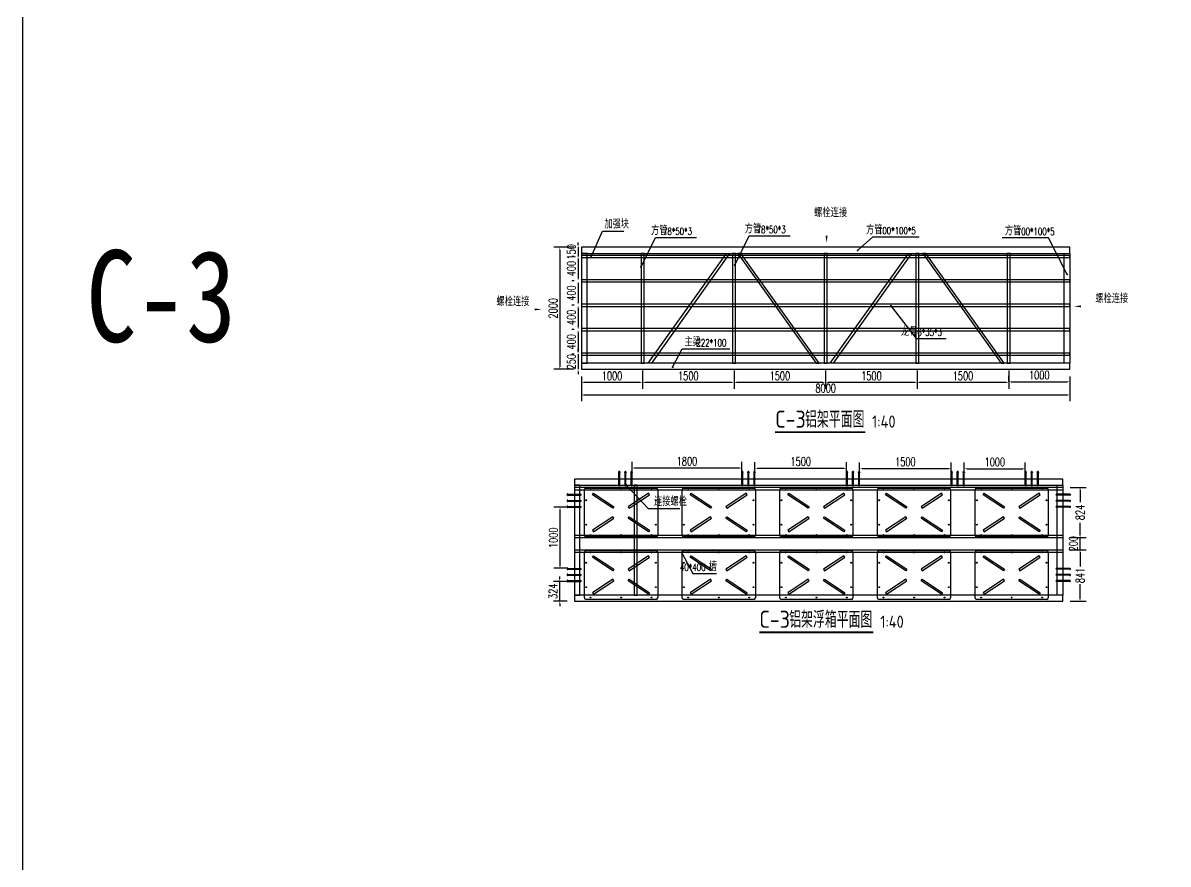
# Model space of a CAD drawing. Extents: x -89702 to 926017, y -610001 to -56924.
# Drawn here: x -18540 to 222, y -595506 to -581721 of the extents above; entities that cross this region are included whole.
import ezdxf

# ---------------------------------------------------------------- set-up
doc = ezdxf.new("R2010")
doc.units = 0
doc.header["$LTSCALE"] = 10
doc.header["$MEASUREMENT"] = 0
for name, color, linetype in [('BJ02', 2, 'Continuous'), ('DIM_LEAD', 3, 'Continuous'), ('DIM_SYMB', 3, 'Continuous'), ('PUB_TEXT', 7, 'Continuous'), ('W-FLOAT_BOWL浮筒', 253, 'Continuous'), ('W-STEEL_FRAME钢架', 3, 'Continuous'), ('W-STEEL_KEEL钢龙骨', 5, 'Continuous'), ('浮箱U槽', 5, 'Continuous'), ('螺栓孔位', 2, 'Continuous'), ('铝合金', 7, 'Continuous')]:
    doc.layers.add(name, color=color, linetype=linetype)
doc.styles.add('_TCH_DIM', font='SIMPLEX', dxfattribs={"bigfont": 'GBCBIG'})
doc.styles.get("Standard").update_dxf_attribs({"font": 'gbenor.shx', "bigfont": 'gbcbig.shx'})
doc.styles.add('STANDARD_T3', font='simplex.shx', dxfattribs={"width": 0.7, "bigfont": 'gbcbig.shx'})
doc.styles.add('黑体', font='simhei.ttf', dxfattribs={"width": 0.8})
doc.dimstyles.new('W&&40', dxfattribs={"dimtxt": 140, "dimasz": 40, "dimexe": 100, "dimexo": 120, "dimgap": 40, "dimtad": 1, "dimdec": 0, "dimzin": 0, "dimdsep": 46, "dimtxsty": 'STANDARD_T3', "dimcen": 0.09, "dimclrd": 1, "dimclre": 1, "dimclrt": 7, "dimazin": 2, "dimtfac": 1, "dimtdec": 0, "dimtix": 1, "dimtmove": 2, "dimatfit": 3, "dimfxl": 0, "dimtolj": 1, "dimtzin": 0, "dimarcsym": 0})

# ---------------------------------------------------------------- blocks, each defined once
blk = doc.blocks.new('C-3')
at = {"layer": 'W-STEEL_FRAME钢架', "color": 1}
for points in [[(581866, 31359), (581866, 31409), (580069, 31409), (580069, 31359)], [(581869, 31259), (581869, 31309), (580069, 30026), (580069, 29976)], [(581866, 29859), (581866, 29909), (580069, 29909), (580069, 29859)], [(581869, 28509), (581869, 28459), (580069, 29741), (580069, 29791)], [(581866, 28359), (581866, 28409), (580069, 28409), (580069, 28359)], [(580069, 26996), (580069, 26946), (581869, 28227), (581869, 28277)], [(581866, 26859), (581866, 26909), (580069, 26909), (580069, 26859)], [(580069, 26759), (580069, 26809), (581869, 25528), (581869, 25478)], [(581869, 25359), (581869, 25409), (580069, 25409), (580069, 25359)]]:
    blk.add_lwpolyline(points, close=True, dxfattribs=at)
at = {"layer": 'W-STEEL_KEEL钢龙骨', "color": 4}
for points in [[(580137, 24384), (580137, 32384), (580102, 32384), (580102, 24384)], [(580537, 24384), (580537, 32384), (580502, 32384), (580502, 24384)], [(580937, 24384), (580937, 32384), (580902, 32384), (580902, 24384)], [(581337, 24384), (581337, 32384), (581302, 32384), (581302, 24384)], [(581737, 24384), (581737, 32384), (581702, 32384), (581702, 24384)]]:
    blk.add_lwpolyline(points, close=True, dxfattribs=at)
at = {"layer": '铝合金', "color": 2}
for points in [[(580069, 24384), (580069, 32384), (579969, 32384), (579969, 24384)], [(581869, 32384), (581869, 32294), (580069, 32294), (580069, 32384)], [(581869, 24384), (581869, 24474), (580069, 24474), (580069, 24384)]]:
    blk.add_lwpolyline(points, close=True, dxfattribs=at)
at = {"layer": '铝合金', "color": 3}
blk.add_lwpolyline([(581869, 24384), (581969, 24384), (581969, 32384), (581869, 32384), (581869, 24388)], dxfattribs=at)
blk = doc.blocks.new('$matou$00000145')
at = {"layer": 'W-FLOAT_BOWL浮筒'}
for p, q in [((-575, 400), (575, 400)), ((-600, -375), (-600, 375)), ((600, 375), (600, -375)), ((575, -400), (-575, -400))]:
    blk.add_line(p, q, dxfattribs=at)
at = {"layer": 'W-FLOAT_BOWL浮筒', "color": 3}
for p, q in [((-500, 377), (-500, 363)), ((0, 377), (0, 363)), ((500, 377), (500, 363)), ((-577, 200), (-563, 200)), ((-570, 207), (-570, 193)), ((-507, 370), (-493, 370)), ((-7, 370), (7, 370)), ((493, 370), (507, 370)), ((563, 200), (577, 200)), ((570, 207), (570, 193)), ((-577, -200), (-563, -200)), ((-570, -193), (-570, -207)), ((-507, -370), (-493, -370)), ((-500, -377), (-500, -363)), ((-7, -370), (7, -370)), ((0, -377), (0, -363)), ((493, -370), (507, -370)), ((500, -377), (500, -363)), ((563, -200), (577, -200)), ((570, -193), (570, -207))]:
    blk.add_line(p, q, dxfattribs=at)
at = {"layer": 'W-FLOAT_BOWL浮筒', "ltscale": 100}
for points in [[(-450, 316), (-117, 95), (-133, 70), (-467, 291)], [(450, 316), (117, 95), (133, 70), (467, 291)], [(-450, -316), (-117, -95), (-133, -70), (-467, -291)], [(450, -316), (117, -95), (133, -70), (467, -291)]]:
    blk.add_lwpolyline(points, close=True, dxfattribs=at)
at = {"layer": 'W-FLOAT_BOWL浮筒'}
for centre in [(-500, 370), (0, 370), (500, 370), (-570, 200), (570, 200), (-570, -200), (-500, -370), (0, -370), (500, -370), (570, -200)]:
    blk.add_circle(centre, 7, dxfattribs=at)
for centre, start, end in [((-575, 375), 90, 180), ((575, 375), 0, 90), ((-575, -375), 180, 270), ((575, -375), 270, 0)]:
    blk.add_arc(centre, 25, start, end, dxfattribs=at)
blk = doc.blocks.new('*U111')
at = {"layer": 'W-FLOAT_BOWL浮筒', "rotation": 270}
blk.add_blockref('$matou$00000145', (0, 0), dxfattribs=at)
blk = doc.blocks.new('*U112')
at = {"layer": 'W-FLOAT_BOWL浮筒', "color": 0, "linetype": 'ByBlock', "lineweight": -2, "transparency": 16777216}
for p in [(0, 6400), (1024, 6400), (0, 4800), (1024, 4800), (0, 3200), (1024, 3200), (0, 1600), (1024, 1600), (0, 0), (1024, 0)]:
    blk.add_blockref('*U111', p, dxfattribs=at)
blk = doc.blocks.new('*D226')
at = {"layer": 'Defpoints', "color": 0, "transparency": 16777216}
for p in [(-3888, -587295), (-2388, -587295), (-3888, -587616)]:
    blk.add_point(p, dxfattribs=at)
at = {"layer": '浮箱U槽', "color": 1, "lineweight": -2, "transparency": 16777216}
for p, q in [((-3888, -587415), (-3888, -587716)), ((-2388, -587415), (-2388, -587716)), ((-2428, -587616), (-3848, -587616))]:
    blk.add_line(p, q, dxfattribs=at)
at = {"layer": '浮箱U槽', "color": 1, "transparency": 16777216}
for points in [[(-3848, -587609), (-3848, -587623), (-3888, -587616)], [(-2428, -587609), (-2428, -587623), (-2388, -587616)]]:
    blk.add_solid(points, dxfattribs=at)
at = {"layer": '浮箱U槽', "color": 7, "transparency": 16777216, "insert": (-3138, -587506), "char_height": 140, "attachment_point": 5, "style": 'STANDARD_T3'}
blk.add_mtext('\\A1;1500', dxfattribs=at)
blk = doc.blocks.new('*D227')
at = {"layer": 'Defpoints', "color": 0, "transparency": 16777216}
for p in [(-5388, -587298), (-3888, -587295), (-5388, -587616)]:
    blk.add_point(p, dxfattribs=at)
at = {"layer": '浮箱U槽', "color": 1, "lineweight": -2, "transparency": 16777216}
for p, q in [((-5388, -587418), (-5388, -587716)), ((-3888, -587415), (-3888, -587716)), ((-3928, -587616), (-5348, -587616))]:
    blk.add_line(p, q, dxfattribs=at)
at = {"layer": '浮箱U槽', "color": 1, "transparency": 16777216}
for points in [[(-5348, -587609), (-5348, -587623), (-5388, -587616)], [(-3928, -587609), (-3928, -587623), (-3888, -587616)]]:
    blk.add_solid(points, dxfattribs=at)
at = {"layer": '浮箱U槽', "color": 7, "transparency": 16777216, "insert": (-4638, -587506), "char_height": 140, "attachment_point": 5, "style": 'STANDARD_T3'}
blk.add_mtext('\\A1;1500', dxfattribs=at)
blk = doc.blocks.new('*D228')
at = {"layer": 'Defpoints', "color": 0, "transparency": 16777216}
for p in [(-6888, -587295), (-5388, -587298), (-6888, -587616)]:
    blk.add_point(p, dxfattribs=at)
at = {"layer": '浮箱U槽', "color": 1, "lineweight": -2, "transparency": 16777216}
for p, q in [((-6888, -587415), (-6888, -587716)), ((-5388, -587418), (-5388, -587716)), ((-5428, -587616), (-6848, -587616))]:
    blk.add_line(p, q, dxfattribs=at)
at = {"layer": '浮箱U槽', "color": 1, "transparency": 16777216}
for points in [[(-6848, -587609), (-6848, -587623), (-6888, -587616)], [(-5428, -587609), (-5428, -587623), (-5388, -587616)]]:
    blk.add_solid(points, dxfattribs=at)
at = {"layer": '浮箱U槽', "color": 7, "transparency": 16777216, "insert": (-6138, -587506), "char_height": 140, "attachment_point": 5, "style": 'STANDARD_T3'}
blk.add_mtext('\\A1;1500', dxfattribs=at)
blk = doc.blocks.new('*D229')
at = {"layer": 'Defpoints', "color": 0, "transparency": 16777216}
for p in [(-8388, -587298), (-6888, -587295), (-8388, -587616)]:
    blk.add_point(p, dxfattribs=at)
at = {"layer": '浮箱U槽', "color": 1, "lineweight": -2, "transparency": 16777216}
for p, q in [((-8388, -587418), (-8388, -587716)), ((-6888, -587415), (-6888, -587716)), ((-6928, -587616), (-8348, -587616))]:
    blk.add_line(p, q, dxfattribs=at)
at = {"layer": '浮箱U槽', "color": 1, "transparency": 16777216}
for points in [[(-8348, -587609), (-8348, -587623), (-8388, -587616)], [(-6928, -587609), (-6928, -587623), (-6888, -587616)]]:
    blk.add_solid(points, dxfattribs=at)
at = {"layer": '浮箱U槽', "color": 7, "transparency": 16777216, "insert": (-7638, -587506), "char_height": 140, "attachment_point": 5, "style": 'STANDARD_T3'}
blk.add_mtext('\\A1;1500', dxfattribs=at)
blk = doc.blocks.new('*D230')
at = {"layer": 'Defpoints', "color": 0, "transparency": 16777216}
for p in [(-9388, -587398), (-8388, -587298), (-9388, -587616)]:
    blk.add_point(p, dxfattribs=at)
at = {"layer": '浮箱U槽', "color": 1, "lineweight": -2, "transparency": 16777216}
for p, q in [((-8388, -587418), (-8388, -587716)), ((-9388, -587518), (-9388, -587716)), ((-8428, -587616), (-9348, -587616))]:
    blk.add_line(p, q, dxfattribs=at)
at = {"layer": '浮箱U槽', "color": 1, "transparency": 16777216}
for points in [[(-9348, -587609), (-9348, -587623), (-9388, -587616)], [(-8428, -587609), (-8428, -587623), (-8388, -587616)]]:
    blk.add_solid(points, dxfattribs=at)
at = {"layer": '浮箱U槽', "color": 7, "transparency": 16777216, "insert": (-8888, -587506), "char_height": 140, "attachment_point": 5, "style": 'STANDARD_T3'}
blk.add_mtext('\\A1;1000', dxfattribs=at)
blk = doc.blocks.new('*D263')
at = {"layer": 'Defpoints', "color": 0, "transparency": 16777216}
for p in [(-1388, -587398), (-1388, -587602), (-2388, -587716)]:
    blk.add_point(p, dxfattribs=at)
at = {"layer": '浮箱U槽', "color": 1, "lineweight": -2, "transparency": 16777216}
for p, q in [((-2388, -587596), (-2388, -587502)), ((-2348, -587602), (-1428, -587602)), ((-1388, -587518), (-1388, -587702))]:
    blk.add_line(p, q, dxfattribs=at)
at = {"layer": '浮箱U槽', "color": 1, "transparency": 16777216}
for points in [[(-2348, -587595), (-2348, -587608), (-2388, -587602)], [(-1428, -587595), (-1428, -587608), (-1388, -587602)]]:
    blk.add_solid(points, dxfattribs=at)
at = {"layer": '浮箱U槽', "color": 7, "transparency": 16777216, "insert": (-1888, -587492), "char_height": 140, "attachment_point": 5, "style": 'STANDARD_T3'}
blk.add_mtext('\\A1;1000', dxfattribs=at)
blk = doc.blocks.new('*D264')
at = {"layer": 'Defpoints', "color": 0, "transparency": 16777216}
for p in [(-9388, -587398), (-1388, -587398), (-1388, -587818)]:
    blk.add_point(p, dxfattribs=at)
at = {"layer": '浮箱U槽', "color": 1, "lineweight": -2, "transparency": 16777216}
for p, q in [((-9388, -587518), (-9388, -587918)), ((-1388, -587518), (-1388, -587918)), ((-9348, -587818), (-1428, -587818))]:
    blk.add_line(p, q, dxfattribs=at)
at = {"layer": '浮箱U槽', "color": 1, "transparency": 16777216}
for points in [[(-9348, -587812), (-9348, -587825), (-9388, -587818)], [(-1428, -587812), (-1428, -587825), (-1388, -587818)]]:
    blk.add_solid(points, dxfattribs=at)
at = {"layer": '浮箱U槽', "color": 7, "transparency": 16777216, "insert": (-5388, -587708), "char_height": 140, "attachment_point": 5, "style": 'STANDARD_T3'}
blk.add_mtext('\\A1;8000', dxfattribs=at)
blk = doc.blocks.new('*D297')
at = {"layer": 'Defpoints', "color": 0, "transparency": 16777216}
for p in [(-9445, -585548), (-9388, -585398), (-9388, -585548)]:
    blk.add_point(p, dxfattribs=at)
at = {"layer": '浮箱U槽', "color": 1, "lineweight": -2, "transparency": 16777216}
for p, q in [((-9445, -585358), (-9445, -585318)), ((-9508, -585398), (-9545, -585398)), ((-9508, -585548), (-9545, -585548)), ((-9445, -585398), (-9445, -585548)), ((-9445, -585588), (-9445, -585628))]:
    blk.add_line(p, q, dxfattribs=at)
at = {"layer": '浮箱U槽', "color": 1, "transparency": 16777216}
for points in [[(-9451, -585358), (-9438, -585358), (-9445, -585398)], [(-9451, -585588), (-9438, -585588), (-9445, -585548)]]:
    blk.add_solid(points, dxfattribs=at)
at = {"layer": '浮箱U槽', "color": 7, "transparency": 16777216, "insert": (-9555, -585473), "char_height": 140, "attachment_point": 5, "rotation": 90, "style": 'STANDARD_T3'}
blk.add_mtext('\\A1;150', dxfattribs=at)
blk = doc.blocks.new('*D298')
at = {"layer": 'Defpoints', "color": 0, "transparency": 16777216}
for p in [(-9388, -585548), (-9445, -585948), (-9388, -585948)]:
    blk.add_point(p, dxfattribs=at)
at = {"layer": '浮箱U槽', "color": 1, "lineweight": -2, "transparency": 16777216}
for p, q in [((-9508, -585548), (-9545, -585548)), ((-9445, -585588), (-9445, -585908)), ((-9508, -585948), (-9545, -585948))]:
    blk.add_line(p, q, dxfattribs=at)
at = {"layer": '浮箱U槽', "color": 1, "transparency": 16777216}
for points in [[(-9451, -585588), (-9438, -585588), (-9445, -585548)], [(-9451, -585908), (-9438, -585908), (-9445, -585948)]]:
    blk.add_solid(points, dxfattribs=at)
at = {"layer": '浮箱U槽', "color": 7, "transparency": 16777216, "insert": (-9555, -585748), "char_height": 140, "attachment_point": 5, "rotation": 90, "style": 'STANDARD_T3'}
blk.add_mtext('\\A1;400', dxfattribs=at)
blk = doc.blocks.new('*D299')
at = {"layer": 'Defpoints', "color": 0, "transparency": 16777216}
for p in [(-9388, -585948), (-9445, -586348), (-9388, -586348)]:
    blk.add_point(p, dxfattribs=at)
at = {"layer": '浮箱U槽', "color": 1, "lineweight": -2, "transparency": 16777216}
for p, q in [((-9508, -585948), (-9545, -585948)), ((-9445, -585988), (-9445, -586308)), ((-9508, -586348), (-9545, -586348))]:
    blk.add_line(p, q, dxfattribs=at)
at = {"layer": '浮箱U槽', "color": 1, "transparency": 16777216}
for points in [[(-9451, -585988), (-9438, -585988), (-9445, -585948)], [(-9451, -586308), (-9438, -586308), (-9445, -586348)]]:
    blk.add_solid(points, dxfattribs=at)
at = {"layer": '浮箱U槽', "color": 7, "transparency": 16777216, "insert": (-9555, -586148), "char_height": 140, "attachment_point": 5, "rotation": 90, "style": 'STANDARD_T3'}
blk.add_mtext('\\A1;400', dxfattribs=at)
blk = doc.blocks.new('*D300')
at = {"layer": 'Defpoints', "color": 0, "transparency": 16777216}
for p in [(-9388, -586348), (-9445, -586748), (-9388, -586748)]:
    blk.add_point(p, dxfattribs=at)
at = {"layer": '浮箱U槽', "color": 1, "lineweight": -2, "transparency": 16777216}
for p, q in [((-9508, -586348), (-9545, -586348)), ((-9445, -586388), (-9445, -586708)), ((-9508, -586748), (-9545, -586748))]:
    blk.add_line(p, q, dxfattribs=at)
at = {"layer": '浮箱U槽', "color": 1, "transparency": 16777216}
for points in [[(-9451, -586388), (-9438, -586388), (-9445, -586348)], [(-9451, -586708), (-9438, -586708), (-9445, -586748)]]:
    blk.add_solid(points, dxfattribs=at)
at = {"layer": '浮箱U槽', "color": 7, "transparency": 16777216, "insert": (-9555, -586548), "char_height": 140, "attachment_point": 5, "rotation": 90, "style": 'STANDARD_T3'}
blk.add_mtext('\\A1;400', dxfattribs=at)
blk = doc.blocks.new('*D301')
at = {"layer": 'Defpoints', "color": 0, "transparency": 16777216}
for p in [(-9388, -586748), (-9445, -587148), (-9388, -587148)]:
    blk.add_point(p, dxfattribs=at)
at = {"layer": '浮箱U槽', "color": 1, "lineweight": -2, "transparency": 16777216}
for p, q in [((-9508, -586748), (-9545, -586748)), ((-9445, -586788), (-9445, -587108)), ((-9508, -587148), (-9545, -587148))]:
    blk.add_line(p, q, dxfattribs=at)
at = {"layer": '浮箱U槽', "color": 1, "transparency": 16777216}
for points in [[(-9451, -586788), (-9438, -586788), (-9445, -586748)], [(-9451, -587108), (-9438, -587108), (-9445, -587148)]]:
    blk.add_solid(points, dxfattribs=at)
at = {"layer": '浮箱U槽', "color": 7, "transparency": 16777216, "insert": (-9555, -586948), "char_height": 140, "attachment_point": 5, "rotation": 90, "style": 'STANDARD_T3'}
blk.add_mtext('\\A1;400', dxfattribs=at)
blk = doc.blocks.new('*D302')
at = {"layer": 'Defpoints', "color": 0, "transparency": 16777216}
for p in [(-9388, -587148), (-9445, -587398), (-9388, -587398)]:
    blk.add_point(p, dxfattribs=at)
at = {"layer": '浮箱U槽', "color": 1, "lineweight": -2, "transparency": 16777216}
for p, q in [((-9445, -587108), (-9445, -587068)), ((-9508, -587148), (-9545, -587148)), ((-9445, -587148), (-9445, -587398)), ((-9508, -587398), (-9545, -587398)), ((-9445, -587438), (-9445, -587478))]:
    blk.add_line(p, q, dxfattribs=at)
at = {"layer": '浮箱U槽', "color": 1, "transparency": 16777216}
for points in [[(-9451, -587108), (-9438, -587108), (-9445, -587148)], [(-9451, -587438), (-9438, -587438), (-9445, -587398)]]:
    blk.add_solid(points, dxfattribs=at)
at = {"layer": '浮箱U槽', "color": 7, "transparency": 16777216, "insert": (-9555, -587273), "char_height": 140, "attachment_point": 5, "rotation": 90, "style": 'STANDARD_T3'}
blk.add_mtext('\\A1;250', dxfattribs=at)
blk = doc.blocks.new('*D303')
at = {"layer": 'Defpoints', "color": 0, "transparency": 16777216}
for p in [(-9388, -585398), (-9744, -587398), (-9388, -587398)]:
    blk.add_point(p, dxfattribs=at)
at = {"layer": '浮箱U槽', "color": 1, "lineweight": -2, "transparency": 16777216}
for p, q in [((-9508, -585398), (-9844, -585398)), ((-9744, -585438), (-9744, -587358)), ((-9508, -587398), (-9844, -587398))]:
    blk.add_line(p, q, dxfattribs=at)
at = {"layer": '浮箱U槽', "color": 1, "transparency": 16777216}
for points in [[(-9751, -585438), (-9738, -585438), (-9744, -585398)], [(-9751, -587358), (-9738, -587358), (-9744, -587398)]]:
    blk.add_solid(points, dxfattribs=at)
at = {"layer": '浮箱U槽', "color": 7, "transparency": 16777216, "insert": (-9854, -586398), "char_height": 140, "attachment_point": 5, "rotation": 90, "style": 'STANDARD_T3'}
blk.add_mtext('\\A1;2000', dxfattribs=at)
blk = doc.blocks.new('1')
at = {"lineweight": -3}
for p, q in [((-1521938, 1214338), (-1521935, 1214338)), ((-1521938, 1214336), (-1521931, 1214336)), ((-1521938, 1214336), (-1521914, 1214336)), ((-1521936, 1214341), (-1521936, 1214346)), ((-1521936, 1214346), (-1521916, 1214346)), ((-1521935, 1214341), (-1521936, 1214341)), ((-1521934, 1214347), (-1521932, 1214347)), ((-1521933, 1214352), (-1521931, 1214355)), ((-1521933, 1214136), (-1521933, 1214352)), ((-1521919, 1214352), (-1521933, 1214352)), ((-1521932, 1214347), (-1521919, 1214347)), ((-1521932, 1214346), (-1521932, 1214341)), ((-1521921, 1214355), (-1521931, 1214355)), ((-1521919, 1214352), (-1521921, 1214355)), ((-1521919, 1214347), (-1521921, 1214347)), ((-1521921, 1214346), (-1521921, 1214341)), ((-1521919, 1214136), (-1521919, 1214352)), ((-1521917, 1214341), (-1521916, 1214341)), ((-1521914, 1214338), (-1521917, 1214338)), ((-1521916, 1214341), (-1521916, 1214346)), ((-1521938, 1214136), (-1521931, 1214136)), ((-1521938, 1214136), (-1521914, 1214136)), ((-1521938, 1214134), (-1521935, 1214134)), ((-1521935, 1214131), (-1521936, 1214131)), ((-1521936, 1214131), (-1521936, 1214126)), ((-1521936, 1214126), (-1521916, 1214126)), ((-1521934, 1214125), (-1521932, 1214125)), ((-1521932, 1214126), (-1521932, 1214131)), ((-1521932, 1214125), (-1521919, 1214125)), ((-1521921, 1214126), (-1521921, 1214131)), ((-1521919, 1214125), (-1521921, 1214125)), ((-1521914, 1214134), (-1521917, 1214134)), ((-1521917, 1214131), (-1521916, 1214131)), ((-1521916, 1214131), (-1521916, 1214126))]:
    blk.add_line(p, q, dxfattribs=at)
at = {"color": 1}
for p, q in [((-1521936, 1214346), (-1521934, 1214347)), ((-1521919, 1214347), (-1521916, 1214346))]:
    blk.add_line(p, q, dxfattribs=at)
at = {"color": 6, "lineweight": -3}
for p, q in [((-1521931, 1214136), (-1521931, 1214355)), ((-1521921, 1214136), (-1521921, 1214355))]:
    blk.add_line(p, q, dxfattribs=at)
at = {"lineweight": -3}
for points in [[(-1521933, 1214336), (-1521938, 1214336), (-1521938, 1214338), (-1521914, 1214338), (-1521914, 1214336), (-1521919, 1214336)], [(-1521935, 1214338), (-1521935, 1214341), (-1521917, 1214341), (-1521917, 1214338)], [(-1521933, 1214136), (-1521938, 1214136), (-1521938, 1214134), (-1521914, 1214134), (-1521914, 1214136), (-1521919, 1214136)], [(-1521935, 1214134), (-1521935, 1214131), (-1521917, 1214131), (-1521917, 1214134)]]:
    blk.add_lwpolyline(points, dxfattribs=at)
for centre, radius, start, end in [((-1521934, 1214129), 3.22, 223.6028, 316.3972), ((-1521926, 1214140), 14.7, 248.7607, 291.2393), ((-1521919, 1214129), 3.22, 223.6028, 316.3972)]:
    blk.add_arc(centre, radius, start, end, dxfattribs=at)
blk = doc.blocks.new('螺栓孔位')
at = {"layer": '螺栓孔位', "color": 1, "rotation": 270}
for p in [(-1214244, -1521833), (-1214244, -1521933), (-1214244, -1522033)]:
    blk.add_blockref('1', p, dxfattribs=at)
blk = doc.blocks.new('*D311')
at = {"layer": 'Defpoints', "color": 0, "transparency": 16777216}
for p in [(-9740, -589659), (-9506, -589659), (-9506, -590659)]:
    blk.add_point(p, dxfattribs=at)
at = {"layer": '浮箱U槽', "color": 1, "lineweight": -2, "transparency": 16777216}
for p, q in [((-9626, -589659), (-9840, -589659)), ((-9740, -590619), (-9740, -589699)), ((-9626, -590659), (-9840, -590659))]:
    blk.add_line(p, q, dxfattribs=at)
at = {"layer": '浮箱U槽', "color": 1, "transparency": 16777216}
for points in [[(-9747, -589699), (-9733, -589699), (-9740, -589659)], [(-9747, -590619), (-9733, -590619), (-9740, -590659)]]:
    blk.add_solid(points, dxfattribs=at)
at = {"layer": '浮箱U槽', "color": 7, "transparency": 16777216, "insert": (-9850, -590159), "char_height": 140, "attachment_point": 5, "rotation": 90, "style": 'STANDARD_T3'}
blk.add_mtext('\\A1;1000', dxfattribs=at)
blk = doc.blocks.new('*D312')
at = {"layer": 'Defpoints', "color": 0, "transparency": 16777216}
for p in [(-1503, -590356), (-1503, -591197), (-1220, -591197)]:
    blk.add_point(p, dxfattribs=at)
at = {"layer": '浮箱U槽', "color": 1, "lineweight": -2, "transparency": 16777216}
for p, q in [((-1383, -590356), (-1120, -590356)), ((-1220, -590396), (-1220, -590631)), ((-1220, -591157), (-1220, -590921)), ((-1383, -591197), (-1120, -591197))]:
    blk.add_line(p, q, dxfattribs=at)
at = {"layer": '浮箱U槽', "color": 1, "transparency": 16777216}
for points in [[(-1227, -590396), (-1214, -590396), (-1220, -590356)], [(-1227, -591157), (-1214, -591157), (-1220, -591197)]]:
    blk.add_solid(points, dxfattribs=at)
at = {"layer": '浮箱U槽', "color": 7, "transparency": 16777216, "insert": (-1220, -590776), "char_height": 140, "attachment_point": 5, "rotation": 90, "style": 'STANDARD_T3'}
blk.add_mtext('\\A1;841', dxfattribs=at)
blk = doc.blocks.new('*D313')
at = {"layer": 'Defpoints', "color": 0, "transparency": 16777216}
for p in [(-1503, -590156), (-1220, -590156), (-1503, -590356)]:
    blk.add_point(p, dxfattribs=at)
at = {"layer": '浮箱U槽', "color": 1, "lineweight": -2, "transparency": 16777216}
for p, q in [((-1220, -590116), (-1220, -590076)), ((-1383, -590156), (-1120, -590156)), ((-1220, -590356), (-1220, -590156)), ((-1383, -590356), (-1120, -590356)), ((-1220, -590396), (-1220, -590436))]:
    blk.add_line(p, q, dxfattribs=at)
at = {"layer": '浮箱U槽', "color": 1, "transparency": 16777216}
for points in [[(-1227, -590116), (-1214, -590116), (-1220, -590156)], [(-1227, -590396), (-1214, -590396), (-1220, -590356)]]:
    blk.add_solid(points, dxfattribs=at)
at = {"layer": '浮箱U槽', "color": 7, "transparency": 16777216, "insert": (-1330, -590256), "char_height": 140, "attachment_point": 5, "rotation": 90, "style": 'STANDARD_T3'}
blk.add_mtext('\\A1;200', dxfattribs=at)
blk = doc.blocks.new('*D314')
at = {"layer": 'Defpoints', "color": 0, "transparency": 16777216}
for p in [(-1503, -589332), (-1220, -589332), (-1503, -590156)]:
    blk.add_point(p, dxfattribs=at)
at = {"layer": '浮箱U槽', "color": 1, "lineweight": -2, "transparency": 16777216}
for p, q in [((-1383, -589332), (-1120, -589332)), ((-1220, -589372), (-1220, -589576)), ((-1220, -590116), (-1220, -589912)), ((-1383, -590156), (-1120, -590156))]:
    blk.add_line(p, q, dxfattribs=at)
at = {"layer": '浮箱U槽', "color": 1, "transparency": 16777216}
for points in [[(-1227, -589372), (-1214, -589372), (-1220, -589332)], [(-1227, -590116), (-1214, -590116), (-1220, -590156)]]:
    blk.add_solid(points, dxfattribs=at)
at = {"layer": '浮箱U槽', "color": 7, "transparency": 16777216, "insert": (-1220, -589744), "char_height": 140, "attachment_point": 5, "rotation": 90, "style": 'STANDARD_T3'}
blk.add_mtext('\\A1;824', dxfattribs=at)
blk = doc.blocks.new('*D315')
at = {"layer": 'Defpoints', "color": 0, "transparency": 16777216}
for p in [(-9745, -590873), (-9503, -590873), (-9503, -591197)]:
    blk.add_point(p, dxfattribs=at)
at = {"layer": '浮箱U槽', "color": 1, "lineweight": -2, "transparency": 16777216}
for p, q in [((-9745, -590833), (-9745, -590793)), ((-9623, -590873), (-9845, -590873)), ((-9745, -591197), (-9745, -590873)), ((-9623, -591197), (-9845, -591197)), ((-9745, -591237), (-9745, -591277))]:
    blk.add_line(p, q, dxfattribs=at)
at = {"layer": '浮箱U槽', "color": 1, "transparency": 16777216}
for points in [[(-9751, -590833), (-9738, -590833), (-9745, -590873)], [(-9751, -591237), (-9738, -591237), (-9745, -591197)]]:
    blk.add_solid(points, dxfattribs=at)
at = {"layer": '浮箱U槽', "color": 7, "transparency": 16777216, "insert": (-9855, -591035), "char_height": 140, "attachment_point": 5, "rotation": 90, "style": 'STANDARD_T3'}
blk.add_mtext('\\A1;324', dxfattribs=at)
blk = doc.blocks.new('*D322')
at = {"layer": 'Defpoints', "color": 0, "transparency": 16777216}
for p in [(-6760, -589015), (-8560, -589189), (-6760, -589189)]:
    blk.add_point(p, dxfattribs=at)
at = {"layer": '螺栓孔位', "color": 1, "lineweight": -2, "transparency": 16777216}
for p, q in [((-8560, -589069), (-8560, -588915)), ((-6760, -589069), (-6760, -588915)), ((-8520, -589015), (-6800, -589015))]:
    blk.add_line(p, q, dxfattribs=at)
at = {"layer": '螺栓孔位', "color": 1, "transparency": 16777216}
for points in [[(-8520, -589009), (-8520, -589022), (-8560, -589015)], [(-6800, -589009), (-6800, -589022), (-6760, -589015)]]:
    blk.add_solid(points, dxfattribs=at)
at = {"layer": '螺栓孔位', "color": 7, "transparency": 16777216, "insert": (-7660, -588905), "char_height": 140, "attachment_point": 5, "style": 'STANDARD_T3'}
blk.add_mtext('\\A1;1800', dxfattribs=at)
blk = doc.blocks.new('*D323')
at = {"layer": 'Defpoints', "color": 0, "transparency": 16777216}
for p in [(-5046, -589018), (-6546, -589189), (-5046, -589189)]:
    blk.add_point(p, dxfattribs=at)
at = {"layer": '螺栓孔位', "color": 1, "lineweight": -2, "transparency": 16777216}
for p, q in [((-6546, -589069), (-6546, -588918)), ((-5046, -589069), (-5046, -588918)), ((-6506, -589018), (-5086, -589018))]:
    blk.add_line(p, q, dxfattribs=at)
at = {"layer": '螺栓孔位', "color": 1, "transparency": 16777216}
for points in [[(-6506, -589012), (-6506, -589025), (-6546, -589018)], [(-5086, -589012), (-5086, -589025), (-5046, -589018)]]:
    blk.add_solid(points, dxfattribs=at)
at = {"layer": '螺栓孔位', "color": 7, "transparency": 16777216, "insert": (-5796, -588908), "char_height": 140, "attachment_point": 5, "style": 'STANDARD_T3'}
blk.add_mtext('\\A1;1500', dxfattribs=at)
blk = doc.blocks.new('*D320')
at = {"layer": 'Defpoints', "color": 0, "transparency": 16777216}
for p in [(-3331, -589024), (-4832, -589189), (-3331, -589189)]:
    blk.add_point(p, dxfattribs=at)
at = {"layer": '螺栓孔位', "color": 1, "lineweight": -2, "transparency": 16777216}
for p, q in [((-4832, -589069), (-4832, -588924)), ((-3331, -589069), (-3331, -588924)), ((-4792, -589024), (-3371, -589024))]:
    blk.add_line(p, q, dxfattribs=at)
at = {"layer": '螺栓孔位', "color": 1, "transparency": 16777216}
for points in [[(-4792, -589018), (-4792, -589031), (-4832, -589024)], [(-3371, -589018), (-3371, -589031), (-3331, -589024)]]:
    blk.add_solid(points, dxfattribs=at)
at = {"layer": '螺栓孔位', "color": 7, "transparency": 16777216, "insert": (-4082, -588914), "char_height": 140, "attachment_point": 5, "style": 'STANDARD_T3'}
blk.add_mtext('\\A1;1500', dxfattribs=at)
blk = doc.blocks.new('*D321')
at = {"layer": 'Defpoints', "color": 0, "transparency": 16777216}
for p in [(-2117, -589027), (-3117, -589189), (-2117, -589189)]:
    blk.add_point(p, dxfattribs=at)
at = {"layer": '螺栓孔位', "color": 1, "lineweight": -2, "transparency": 16777216}
for p, q in [((-3117, -589069), (-3117, -588927)), ((-2117, -589069), (-2117, -588927)), ((-3077, -589027), (-2157, -589027))]:
    blk.add_line(p, q, dxfattribs=at)
at = {"layer": '螺栓孔位', "color": 1, "transparency": 16777216}
for points in [[(-3077, -589021), (-3077, -589034), (-3117, -589027)], [(-2157, -589021), (-2157, -589034), (-2117, -589027)]]:
    blk.add_solid(points, dxfattribs=at)
at = {"layer": '螺栓孔位', "color": 7, "transparency": 16777216, "insert": (-2617, -588917), "char_height": 140, "attachment_point": 5, "style": 'STANDARD_T3'}
blk.add_mtext('\\A1;1000', dxfattribs=at)

msp = doc.modelspace()

# ---------------------------------------------------------------- linework, layer by layer
at = {"layer": 'BJ02'}
msp.add_lwpolyline([(-18540, -490906.1), (24698.5, -490906.1), (24698.5, -610000.5), (-18540, -610000.5)], close=True, dxfattribs=at)
at = {"layer": 'DIM_LEAD'}
for p, q in [((-9235.3, -585565.4), (-9045.7, -585132)), ((-9045.7, -585132), (-8694.8, -585132)), ((-8412.7, -585717.3), (-8174.8, -585238.3)), ((-8174.8, -585238.3), (-7506.2, -585238.3)), ((-6878.5, -585688.7), (-6640.6, -585209.8)), ((-6640.6, -585209.8), (-5971.9, -585209.8)), ((-4865.1, -585450.6), (-4612.5, -585227.3)), ((-4612.5, -585227.3), (-3856.6, -585227.3)), ((-1739, -585242.5), (-2494.9, -585242.5)), ((-1430.9, -585842.2), (-1739, -585242.5)), ((-4317.8, -586356.9), (-3903.2, -586892.2)), ((-7895, -587363.1), (-7739.1, -587064.5)), ((-7739.1, -587064.5), (-6958.9, -587064.5)), ((-3903.2, -586892.2), (-3412.2, -586892.2)), ((-8660.2, -589289.1), (-8298, -589677.4)), ((-8298, -589677.4), (-7775, -589677.4)), ((-7750.4, -590395.8), (-7564.2, -590743.8)), ((-7564.2, -590743.8), (-7176.6, -590743.8))]:
    msp.add_line(p, q, dxfattribs=at)
at = {"layer": 'DIM_LEAD', "const_width": 16}
for points in [[(-9238.5, -585572.8, 1), (-9232.1, -585558.1, 1)], [(-4871.1, -585455.9, 1), (-4859.1, -585445.3, 1)], [(-8416.3, -585724.5, 1), (-8409.2, -585710.1, 1)], [(-6882, -585695.9, 1), (-6874.9, -585681.6, 1)], [(-1427.3, -585849.4, 1), (-1434.6, -585835.1, 1)], [(-4322.7, -586350.6, 1), (-4312.9, -586363.2, 1)], [(-7898.7, -587370.2, 1), (-7891.3, -587356, 1)], [(-8665.6, -589283.3, 1), (-8654.7, -589295, 1)], [(-7754.2, -590388.7, 1), (-7746.6, -590402.9, 1)]]:
    msp.add_lwpolyline(points, format="xyb", close=True, dxfattribs=at)
at = {"layer": 'DIM_SYMB'}
for points in [[(-5372.6, -584962.2, 0, 0, 0), (-5372.6, -584962.2, 0, 0, 0), (-5372.6, -584962.2, 0, 0, 0), (-5372.6, -585327, 0, 32, 0), (-5372.6, -585207, 0, 0, 0)], [(-10523.4, -586416.7, 0, 0, 0), (-10523.4, -586416.7, 0, 0, 0), (-10766.5, -586416.7, 0, 0, 0), (-10037, -586416.7, 0, 32, 0), (-10157, -586416.7, 0, 0, 0)], [(-836.5, -586366.5, 0, 0, 0), (-836.5, -586366.5, 0, 0, 0), (-593.3, -586366.5, 0, 0, 0), (-1322.9, -586366.5, 0, 32, 0), (-1202.9, -586366.5, 0, 0, 0)]]:
    msp.add_lwpolyline(points, format="xyseb", dxfattribs=at)
at = {"layer": 'DIM_SYMB', "const_width": 28}
for points in [[(-6215.3, -588428.2), (-4739.9, -588428.2)], [(-6474.7, -591708.1), (-4606.1, -591708.1)]]:
    msp.add_lwpolyline(points, dxfattribs=at)
at = {"layer": 'W-STEEL_FRAME钢架', "color": 1}
msp.add_lwpolyline([(-8527.5, -591096.9), (-8477.5, -591096.9), (-8477.5, -589296.9), (-8527.5, -589296.9)], close=True, dxfattribs=at)
at = {"layer": '浮箱U槽'}
for p, q in [((-9503, -589331.8), (-1503.1, -589331.8)), ((-9503, -589371.8), (-1503.1, -589371.8)), ((-9503, -590115.9), (-1503.1, -590115.9)), ((-9503, -590155.9), (-1503.1, -590155.9)), ((-9503, -590355.8), (-1503.1, -590355.8)), ((-9503, -590395.8), (-1503.1, -590395.8))]:
    msp.add_line(p, q, dxfattribs=at)
at = {"layer": '铝合金', "color": 2}
for points in [[(-9503, -589296.9), (-1503.1, -589296.9), (-1503.1, -589196.9), (-9503, -589196.9)], [(-9503, -591096.9), (-9413, -591096.9), (-9413, -589296.9), (-9503, -589296.9)], [(-1503.1, -591096.9), (-1593.1, -591096.9), (-1593.1, -589296.9), (-1503.1, -589296.9)]]:
    msp.add_lwpolyline(points, close=True, dxfattribs=at)
at = {"layer": '铝合金', "color": 3}
msp.add_lwpolyline([(-9503, -591096.9), (-9503, -591196.9), (-1503.1, -591196.9), (-1503.1, -591096.9), (-9498.2, -591096.9)], dxfattribs=at)

# ---------------------------------------------------------------- block references
at = {"layer": 'BJ02', "rotation": 270}
msp.add_blockref('C-3', (-33771.9, -5429.1), dxfattribs=at)
at = {"layer": 'W-FLOAT_BOWL浮筒', "rotation": 90}
msp.add_blockref('*U112', (-2340.1, -590767.8), dxfattribs=at)
at = {"layer": '螺栓孔位', "rotation": 90}
for p in [(-8674.2, -589181.4), (-6659.7, -589181.4), (-4945.7, -589181.4), (-3231.3, -589181.4), (-2017.4, -589181.4)]:
    msp.add_blockref('螺栓孔位', p, dxfattribs=at)
at = {"layer": '螺栓孔位'}
for p in [(-9505.4, -589545.3), (-9505.4, -590759.3)]:
    msp.add_blockref('螺栓孔位', p, dxfattribs=at)
at = {"layer": '螺栓孔位', "xscale": -1}
for p in [(-1500.7, -589545.3), (-1500.7, -590759.3)]:
    msp.add_blockref('螺栓孔位', p, dxfattribs=at)

# ---------------------------------------------------------------- texts
at = {"layer": 'PUB_TEXT', "color": 7, "style": '_TCH_DIM'}
for s, height, p in [('螺栓连接', 135.04, (-5576.8, -584901.8)), ('加强块', 135.04, (-9013.8, -585090)), ('方管', 135.04, (-8248.8, -585196.3)), ('方管', 135.04, (-6714.5, -585167.8)), ('方管', 135.04, (-4727.2, -585185.3)), ('方管', 135.04, (-2452.9, -585200.5)), ('螺栓连接', 135.04, (-10781.1, -586359.1)), ('螺栓连接', 135.04, (-971.1, -586308.9)), ('主梁', 135.04, (-7701.5, -587022.5)), ('龙骨', 135.04, (-4154.8, -586850.2)), ('连接螺栓', 135.04, (-8199.8, -589635.4)), ('槽', 135, (-7303.5, -590701.8))]:
    msp.add_text(s, height=height, dxfattribs=at).set_placement(p)
at = {"layer": 'PUB_TEXT', "color": 7, "style": '_TCH_DIM', "width": 0.705882}
for s, p in [('78*50*3', (-8052.2, -585196.3)), ('78*50*3', (-6517.9, -585167.8)), ('100*100*5', (-4530.6, -585185.3)), ('100*100*5', (-2256.3, -585200.5)), ('76*35*3', (-3958.2, -586850.2)), ('222*100', (-7504.9, -587022.5)), ('40*40U', (-7775.5, -590701.8))]:
    msp.add_text(s, height=119, dxfattribs=at).set_placement(p)
at = {"layer": 'PUB_TEXT', "style": '黑体', "width": 0.8}
msp.add_text('C-3', height=1502.11, dxfattribs=at).set_placement((-17501.9, -586949.4))
at = {"layer": 'PUB_TEXT', "color": 7}
for s, height, p in [('C-3', 280, (-6215.3, -588354.3)), ('铝架平面图', 270.07, (-5725.3, -588354.3)), ('1:40', 200, (-4627.9, -588354.3)), ('C-3', 280, (-6474.7, -591634.2)), ('铝架浮箱平面图', 270.07, (-5984.7, -591634.2)), ('1:40', 200, (-4494.1, -591634.2))]:
    msp.add_text(s, height=height, dxfattribs=at).set_placement(p)

# ---------------------------------------------------------------- dimensions: what is measured, and where the dimension line sits
at = {"layer": '浮箱U槽'}
for base, p1, p2, picture, middle in [((-9444.8, -585548.2), (-9388.3, -585398.1), (-9388.3, -585548.2), '*D297', (-9554.8, -585473.1)), ((-9744.4, -587398.1), (-9388.3, -585398.1), (-9387.8, -587398.1), '*D303', (-9854.4, -586398.1)), ((-9444.8, -585948.2), (-9388.3, -585548.2), (-9388.3, -585948.2), '*D298', (-9554.8, -585748.2)), ((-9444.8, -586348.2), (-9388.3, -585948.2), (-9388.3, -586348.2), '*D299', (-9554.8, -586148.2)), ((-9444.8, -586748.2), (-9388.3, -586348.2), (-9388.3, -586748.2), '*D300', (-9554.8, -586548.2)), ((-9444.8, -587148.2), (-9388.3, -586748.2), (-9388.3, -587148.2), '*D301', (-9554.8, -586948.2)), ((-9444.8, -587398.5), (-9388.3, -587148.2), (-9388.3, -587398.5), '*D302', (-9554.8, -587273.3)), ((-9740.1, -589659.3), (-9506, -590659.3), (-9506, -589659.3), '*D311', (-9850.1, -590159.3)), ((-1220.5, -590155.9), (-1503.1, -590355.8), (-1503.1, -590155.9), '*D313', (-1330.5, -590255.8)), ((-9744.8, -590873.3), (-9503, -591196.9), (-9503, -590873.3), '*D315', (-9854.8, -591035.1))]:
    dim = msp.add_linear_dim(base=base, p1=p1, p2=p2, angle=90, dimstyle='W&&40', dxfattribs=at)
    dim.commit()
    dim.dimension.update_dxf_attribs({"geometry": picture, "text_midpoint": middle})
for base, p1, p2, picture, middle in [((-1388.3, -587818.4), (-9388.3, -587398.5), (-1388.3, -587398.1), '*D264', (-5388.3, -587708.4)), ((-9387.8, -587616), (-8387.7, -587298.1), (-9387.8, -587398.1), '*D230', (-8887.8, -587506)), ((-8387.7, -587616), (-6888, -587295.1), (-8387.7, -587298.1), '*D229', (-7637.9, -587506)), ((-6888, -587616), (-5388.3, -587298.1), (-6888, -587295.1), '*D228', (-6138.2, -587506)), ((-5388.3, -587616), (-3888, -587295.1), (-5388.3, -587298.1), '*D227', (-4638.2, -587506)), ((-3888, -587616), (-2388, -587295.1), (-3888, -587295.1), '*D226', (-3138, -587506)), ((-1388.3, -587601.7), (-2388, -587716), (-1388.3, -587398.1), '*D263', (-1888.2, -587491.7))]:
    dim = msp.add_linear_dim(base=base, p1=p1, p2=p2, dimstyle='W&&40', dxfattribs=at)
    dim.commit()
    dim.dimension.update_dxf_attribs({"geometry": picture, "text_midpoint": middle})
for base, p1, p2, picture, middle in [((-1220.5, -589331.8), (-1503.1, -590155.9), (-1503.1, -589331.8), '*D314', (-1220.5, -589743.9)), ((-1220.5, -591196.9), (-1503.1, -590355.8), (-1503.1, -591196.9), '*D312', (-1220.5, -590776.3))]:
    dim = msp.add_linear_dim(base=base, p1=p1, p2=p2, angle=90, dimstyle='W&&40', dxfattribs=at)
    dim.commit()
    dim.dimension.update_dxf_attribs({"geometry": picture, "text_midpoint": middle, "dimtype": 128})
at = {"layer": '螺栓孔位'}
for base, p1, p2, picture, middle in [((-6759.6994, -589015.1883), (-8560.166, -589189.4742), (-6759.6994, -589189.4742), '*D322', (-7659.9327, -588905.1883)), ((-5045.7, -589018.2), (-6545.7, -589189.5), (-5045.7, -589189.5), '*D323', (-5795.7, -588908.2)), ((-3331.3, -589024.2), (-4831.7, -589189.5), (-3331.3, -589189.4), '*D320', (-4081.5, -588914.2)), ((-2117.4, -589027.3), (-3117.3, -589189.5), (-2117.4, -589189.4), '*D321', (-2617.4, -588917.3))]:
    dim = msp.add_linear_dim(base=base, p1=p1, p2=p2, angle=180, dimstyle='W&&40', dxfattribs=at)
    dim.commit()
    dim.dimension.update_dxf_attribs({"geometry": picture, "text_midpoint": middle})

doc.saveas('drawing.dxf')
